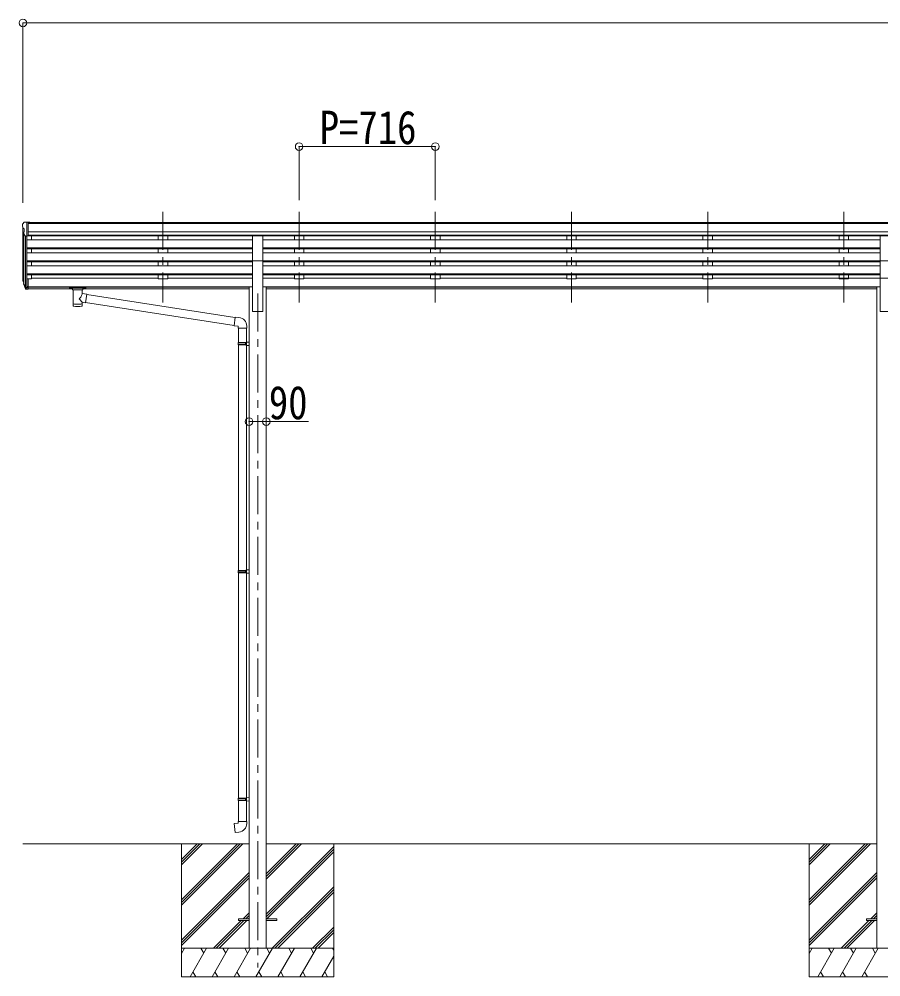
# Model space of a CAD drawing. Units: millimetres at full size, sheet at 1:40; some dimension numbers follow another scale. Extents: x -11243 to 11243, y -7760 to 7760.
# Drawn here: x 1804 to 6334, y -4839 to 198 of the extents above; entities that cross this region are included whole.
import ezdxf
from ezdxf.enums import TextEntityAlignment as Align

# ---------------------------------------------------------------- set-up
doc = ezdxf.new("R2010")
doc.units = ezdxf.units.MM
doc.header["$LTSCALE"] = 40
doc.header["$PDMODE"] = 32
doc.header["$PDSIZE"] = 40
doc.linetypes.add('CHAIN1', pattern=[8, 5, -1, 1, -1])
for name, color, linetype, lineweight in [('0-0_0', 7, 'Continuous', 9), ('0-1_本体', 5, 'CHAIN1', 9), ('0-3_ELV2', 4, 'Continuous', 9), ('0-6_OTH_LINE', 6, 'Continuous', 9), ('0-9_OUTLINE', 7, 'Continuous', 9)]:
    doc.layers.add(name, color=color, linetype=linetype, lineweight=lineweight)
doc.styles.add('ＭＳ ゴシック', font='')
doc.styles.get('ＭＳ ゴシック').set_extended_font_data('MS Gothic')

msp = doc.modelspace()

# ---------------------------------------------------------------- linework, layer by layer
at = {"layer": '0-0_0'}
for p, q in [((1824.23, -4138.73), (3013.03, -4138.73)), ((2658.23, -4138.73), (2658.23, -4838.73)), ((2658.23, -4432.9), (2952.41, -4138.73)), ((2658.23, -4447.05), (2966.55, -4138.73)), ((2658.23, -4461.19), (2980.69, -4138.73)), ((2658.23, -4249.06), (2768.56, -4138.73)), ((2658.23, -4234.92), (2754.42, -4138.73)), ((2658.23, -4220.77), (2740.28, -4138.73)), ((3103.43, -4324.36), (3289.06, -4138.73)), ((3103.43, -4310.22), (3274.92, -4138.73)), ((3103.43, -4296.07), (3260.78, -4138.73)), ((3103.43, -4138.73), (6313.03, -4138.73)), ((3103.43, -4508.2), (3458.23, -4153.41)), ((3103.43, -4522.35), (3458.23, -4167.55)), ((3458.23, -4138.73), (3458.23, -4838.73)), ((5958.23, -4138.73), (5958.23, -4838.73)), ((5958.23, -4432.9), (6252.41, -4138.73)), ((5958.23, -4447.05), (6266.55, -4138.73)), ((5958.23, -4461.19), (6280.69, -4138.73)), ((5958.23, -4249.06), (6068.56, -4138.73)), ((5958.23, -4234.92), (6054.42, -4138.73)), ((5958.23, -4220.77), (6040.28, -4138.73)), ((3105.69, -4534.23), (3458.23, -4181.69)), ((2658.23, -4645.04), (3013.03, -4290.24)), ((2658.23, -4659.18), (3013.03, -4304.38)), ((2658.23, -4673.32), (3013.03, -4318.52)), ((5958.23, -4645.04), (6313.03, -4290.24)), ((5958.23, -4659.18), (6313.03, -4304.38)), ((5958.23, -4673.32), (6313.03, -4318.52)), ((3135.04, -4688.73), (3458.23, -4365.54)), ((3149.18, -4688.73), (3458.23, -4379.68)), ((3163.32, -4688.73), (3458.23, -4393.82)), ((2981.17, -4534.23), (3013.03, -4502.37)), ((2995.31, -4534.23), (3013.03, -4516.51)), ((3009.45, -4534.23), (3013.03, -4530.65)), ((6281.17, -4534.23), (6313.03, -4502.37)), ((6295.31, -4534.23), (6313.03, -4516.51)), ((6309.45, -4534.23), (6313.03, -4530.65)), ((2826.67, -4688.73), (2972.17, -4543.23)), ((2840.81, -4688.73), (2986.31, -4543.23)), ((2854.95, -4688.73), (3000.45, -4543.23)), ((3347.17, -4688.73), (3458.23, -4577.67)), ((6126.67, -4688.73), (6272.17, -4543.23)), ((6140.81, -4688.73), (6286.31, -4543.23)), ((6154.95, -4688.73), (6300.45, -4543.23)), ((3361.31, -4688.73), (3458.23, -4591.81)), ((3375.45, -4688.73), (3458.23, -4605.95)), ((3458.23, -4688.73), (2658.23, -4688.73)), ((2658.23, -4716.23), (2674.11, -4688.73)), ((2702.97, -4838.73), (2789.58, -4688.73)), ((2774.58, -4714.71), (2759.58, -4688.73)), ((2818.45, -4838.73), (2905.05, -4688.73)), ((2890.05, -4714.71), (2875.04, -4688.73)), ((2933.91, -4838.73), (3020.52, -4688.73)), ((3005.52, -4714.71), (2990.52, -4688.73)), ((3049.39, -4838.73), (3135.99, -4688.73)), ((3120.99, -4714.71), (3105.99, -4688.73)), ((3164.86, -4838.73), (3251.46, -4688.73)), ((3236.46, -4714.71), (3221.46, -4688.73)), ((3280.33, -4838.73), (3366.93, -4688.73)), ((3336.93, -4688.73), (3351.93, -4714.71)), ((3395.8, -4838.73), (3458.23, -4730.59)), ((3452.4, -4688.73), (3458.23, -4698.83)), ((6758.23, -4688.73), (5958.23, -4688.73)), ((5958.23, -4716.23), (5974.11, -4688.73)), ((6002.97, -4838.73), (6089.58, -4688.73)), ((6074.58, -4714.71), (6059.58, -4688.73)), ((6118.45, -4838.73), (6205.05, -4688.73)), ((6190.05, -4714.71), (6175.04, -4688.73)), ((6233.91, -4838.73), (6320.52, -4688.73)), ((6305.52, -4714.71), (6290.52, -4688.73)), ((2717.97, -4812.75), (2732.97, -4838.73)), ((2833.44, -4812.75), (2848.44, -4838.73)), ((2948.91, -4812.75), (2963.91, -4838.73)), ((3064.38, -4812.75), (3079.38, -4838.73)), ((3179.85, -4812.75), (3194.85, -4838.73)), ((3295.32, -4812.75), (3310.32, -4838.73)), ((3410.79, -4812.75), (3425.79, -4838.73)), ((6017.97, -4812.75), (6032.97, -4838.73)), ((6133.44, -4812.75), (6148.44, -4838.73)), ((6248.91, -4812.75), (6263.91, -4838.73)), ((2658.23, -4838.73), (3458.23, -4838.73)), ((5958.23, -4838.73), (6758.23, -4838.73))]:
    msp.add_line(p, q, dxfattribs=at)
at = {"layer": '0-1_本体'}
for p, q in [((2560.23, -814.32), (2560.23, -1291.84)), ((2560.23, -814.32), (2560.23, -1291.84)), ((3276.23, -814.32), (3276.23, -1291.84)), ((3276.23, -814.32), (3276.23, -1291.84)), ((3992.23, -814.32), (3992.23, -1291.84)), ((3992.23, -814.32), (3992.23, -1291.84)), ((4708.23, -814.32), (4708.23, -1291.84)), ((4708.23, -814.32), (4708.23, -1291.84)), ((5424.23, -814.32), (5424.23, -1291.84)), ((5424.23, -814.32), (5424.23, -1291.84)), ((6140.23, -814.32), (6140.23, -1291.84)), ((6140.23, -814.32), (6140.23, -1291.84)), ((3058.23, -1245.16), (3058.23, -4788.73))]:
    msp.add_line(p, q, dxfattribs=at)
at = {"layer": '0-3_ELV2'}
for p, q in [((1822.23, -879.44), (1822.23, -880.07)), ((1824.23, -900.65), (1824.23, -1167.09)), ((1824.76, -901.25), (1830.08, -904.32)), ((1829.14, -870.64), (1825.07, -876.45)), ((1832.23, -870.07), (1829.9, -870.21)), ((1830.23, -904.58), (1830.23, -920.86)), ((1832.23, -870.07), (1850.73, -870.07)), ((1844.23, -943.06), (1844.23, -870.07)), ((1850.73, -870.07), (1860.73, -870.16)), ((1850.73, -942.06), (1850.73, -870.07)), ((7565.73, -871.67), (1850.73, -871.67)), ((7565.73, -876.89), (1850.73, -876.89)), ((1860.73, -871.67), (1860.73, -870.16)), ((1836.6, -941.24), (1827.6, -925.65)), ((1829.2, -928.42), (1829.2, -1193.8)), ((1838.23, -942.58), (1838.22, -1212.23)), ((1844.23, -943.06), (1839.02, -942.74)), ((1850.73, -942.06), (1844.23, -942.06)), ((1844.23, -943.06), (1844.23, -1167.45)), ((7565.73, -920.42), (1850.73, -920.42)), ((7565.73, -938.27), (1850.73, -938.27)), ((3030.73, -941.52), (1850.73, -941.52)), ((1869.23, -941.52), (1869.23, -961.97)), ((2535.23, -941.52), (2535.23, -961.97)), ((2585.23, -941.52), (2585.23, -961.97)), ((3030.73, -1072.5), (3030.73, -940.7)), ((3030.73, -940.7), (3085.73, -940.7)), ((3085.73, -1072.5), (3085.73, -940.7)), ((6330.73, -941.52), (3085.73, -941.52)), ((3251.23, -941.52), (3251.23, -961.97)), ((3301.23, -941.52), (3301.23, -961.97)), ((3967.23, -941.52), (3967.23, -961.97)), ((4017.23, -941.52), (4017.23, -961.97)), ((4683.23, -941.52), (4683.23, -961.97)), ((4733.23, -941.52), (4733.23, -961.97)), ((5399.23, -941.52), (5399.23, -961.97)), ((5449.23, -941.52), (5449.23, -961.97)), ((6115.23, -941.52), (6115.23, -961.97)), ((6165.23, -941.52), (6165.23, -961.97)), ((6330.73, -1072.5), (6330.73, -940.7)), ((6330.73, -940.7), (6385.73, -940.7)), ((1844.23, -961.97), (3030.73, -961.97)), ((1844.23, -1003.85), (3030.73, -1003.85)), ((1844.23, -1005.35), (3030.73, -1005.35)), ((6330.73, -961.97), (3085.73, -961.97)), ((6330.73, -1003.85), (3085.73, -1003.85)), ((6330.73, -1005.35), (3085.73, -1005.35)), ((1844.23, -1009.67), (3030.73, -1009.67)), ((1844.23, -1030.47), (3030.73, -1030.47)), ((1869.23, -1009.67), (1869.23, -1030.47)), ((2535.23, -1009.67), (2535.23, -1030.47)), ((2585.23, -1009.67), (2585.23, -1030.47)), ((6330.73, -1009.67), (3085.73, -1009.67)), ((6330.73, -1030.47), (3085.73, -1030.47)), ((3251.23, -1009.67), (3251.23, -1030.47)), ((3301.23, -1009.67), (3301.23, -1030.47)), ((3967.23, -1009.67), (3967.23, -1030.47)), ((4017.23, -1009.67), (4017.23, -1030.47)), ((4683.23, -1009.67), (4683.23, -1030.47)), ((4733.23, -1009.67), (4733.23, -1030.47)), ((5399.23, -1009.67), (5399.23, -1030.47)), ((5449.23, -1009.67), (5449.23, -1030.47)), ((6115.23, -1009.67), (6115.23, -1030.47)), ((6165.23, -1009.67), (6165.23, -1030.47)), ((1844.23, -1072.34), (3030.73, -1072.34)), ((1844.23, -1073.84), (3030.73, -1073.84)), ((1844.23, -1078.16), (3030.73, -1078.16)), ((1844.23, -1098.96), (3030.73, -1098.96)), ((1869.23, -1098.96), (1869.23, -1078.16)), ((2535.23, -1078.16), (2535.23, -1098.96)), ((2585.23, -1078.16), (2585.23, -1098.96)), ((3030.73, -1072.5), (3030.73, -1338.73)), ((3030.73, -1072.5), (3085.73, -1072.5)), ((6330.73, -1072.34), (3085.73, -1072.34)), ((3085.73, -1072.5), (3085.73, -1338.73)), ((6330.73, -1073.84), (3085.73, -1073.84)), ((6330.73, -1078.16), (3085.73, -1078.16)), ((6330.73, -1098.96), (3085.73, -1098.96)), ((3251.23, -1078.16), (3251.23, -1098.96)), ((3301.23, -1078.16), (3301.23, -1098.96)), ((3967.23, -1078.16), (3967.23, -1098.96)), ((4017.23, -1078.16), (4017.23, -1098.96)), ((4683.23, -1078.16), (4683.23, -1098.96)), ((4733.23, -1078.16), (4733.23, -1098.96)), ((5399.23, -1078.16), (5399.23, -1098.96)), ((5449.23, -1078.16), (5449.23, -1098.96)), ((6115.23, -1078.16), (6115.23, -1098.96)), ((6165.23, -1078.16), (6165.23, -1098.96)), ((6330.73, -1072.5), (6330.73, -1338.73)), ((6330.73, -1072.5), (6385.73, -1072.5)), ((1844.23, -1140.84), (3030.73, -1140.84)), ((1844.23, -1142.33), (3030.73, -1142.33)), ((1844.23, -1146.65), (3030.73, -1146.65)), ((1869.23, -1146.65), (1869.23, -1168.08)), ((2535.23, -1146.65), (2535.23, -1168.08)), ((2585.23, -1146.65), (2585.23, -1168.08)), ((6330.73, -1140.84), (3085.73, -1140.84)), ((6330.73, -1142.33), (3085.73, -1142.33)), ((6330.73, -1146.65), (3085.73, -1146.65)), ((3251.23, -1146.65), (3251.23, -1168.08)), ((3301.23, -1146.65), (3301.23, -1168.08)), ((3967.23, -1146.65), (3967.23, -1168.08)), ((4017.23, -1146.65), (4017.23, -1168.08)), ((4683.23, -1146.65), (4683.23, -1168.08)), ((4733.23, -1146.65), (4733.23, -1168.08)), ((5399.23, -1146.65), (5399.23, -1168.08)), ((5449.23, -1146.65), (5449.23, -1168.08)), ((6115.23, -1146.65), (6115.23, -1168.08)), ((6165.23, -1146.65), (6165.23, -1168.08)), ((1825.32, -1181.64), (1829.2, -1189.59)), ((1825.93, -1180.26), (1829.2, -1187.33)), ((1827.64, -1192.92), (1827.98, -1197.32)), ((1827.98, -1197.32), (1836.79, -1220.87)), ((1828.59, -1196.76), (1836.79, -1212.93)), ((1837.8, -1211.81), (1830.04, -1196.4)), ((1844.23, -1167.45), (1844.23, -1222.22)), ((1850.73, -1167.45), (1844.23, -1167.45)), ((1850.73, -1207.58), (1844.23, -1207.58)), ((1850.73, -1167.45), (1850.73, -1221.48)), ((1869.23, -1168.08), (1850.73, -1168.08)), ((1869.23, -1163.14), (2535.23, -1163.14)), ((2585.23, -1168.08), (2535.23, -1168.08)), ((2585.23, -1163.14), (3030.73, -1163.14)), ((3251.23, -1163.14), (3085.73, -1163.14)), ((3301.23, -1168.08), (3251.23, -1168.08)), ((3967.23, -1163.14), (3301.23, -1163.14)), ((4017.23, -1168.08), (3967.23, -1168.08)), ((4683.23, -1163.14), (4017.23, -1163.14)), ((4733.23, -1168.08), (4683.23, -1168.08)), ((5399.23, -1163.14), (4733.23, -1163.14)), ((5449.23, -1168.08), (5399.23, -1168.08)), ((6330.73, -1163.14), (5449.23, -1163.14)), ((6385.73, -1163.14), (6115.23, -1163.14)), ((6165.23, -1168.08), (6115.23, -1168.08)), ((6330.73, -1163.14), (6165.23, -1163.14)), ((1844.23, -1212.48), (1839.09, -1212.48)), ((1844.23, -1214.29), (1839.38, -1214.29)), ((1844.23, -1222.22), (1839.38, -1222.22)), ((1850.73, -1212.46), (1844.23, -1212.46)), ((1850.73, -1221.48), (1844.23, -1221.48)), ((1850.73, -1210.16), (3013.03, -1210.16)), ((1850.73, -1211.55), (3013.03, -1211.55)), ((2084.73, -1219.24), (1850.73, -1219.24)), ((3013.03, -1219.24), (2138.73, -1219.24)), ((3013.03, -1209.73), (3013.03, -4688.73)), ((3013.03, -1209.73), (3030.73, -1209.73)), ((3103.43, -1209.73), (3085.73, -1209.73)), ((3103.43, -1209.73), (3103.43, -4688.73)), ((6313.03, -1210.16), (3103.43, -1210.16)), ((6313.03, -1211.55), (3103.43, -1211.55)), ((6313.03, -1219.24), (3103.43, -1219.24)), ((6313.03, -1209.73), (6313.03, -4688.73)), ((6313.03, -1209.73), (6330.73, -1209.73)), ((3030.73, -1338.73), (3085.73, -1338.73)), ((6330.73, -1338.73), (6385.73, -1338.73)), ((2958.23, -4534.23), (2958.23, -4543.23)), ((2958.23, -4534.23), (3013.03, -4534.23)), ((2958.23, -4543.23), (3013.03, -4543.23)), ((3103.43, -4534.23), (3158.23, -4534.23)), ((3103.43, -4543.23), (3158.23, -4543.23)), ((3158.23, -4534.23), (3158.23, -4543.23)), ((6258.23, -4534.23), (6258.23, -4543.23)), ((6258.23, -4534.23), (6313.03, -4534.23)), ((6258.23, -4543.23), (6313.03, -4543.23))]:
    msp.add_line(p, q, dxfattribs=at)
for centre, radius, start, end in [((1825.23, -879.44), 3, 93, 180), ((2024.23, -880.07), 202, 180, 184.94904), ((1829.13, -896.88), 6.18, 185.7035, 224.99897), ((1829.96, -871.21), 1, 93.5, 145), ((1829.93, -904.58), 0.3, 0, 60), ((1830.2, -924.15), 3, 94.7167, 210), ((1829.93, -920.86), 0.3, 274.7167, 0), ((1839.2, -939.74), 3, 210, 266.5), ((1853.41, -1172.52), 29.53, 186.50806, 197.98144), ((1854.82, -1170.77), 30.41, 187.1552, 198.19734)]:
    msp.add_arc(centre, radius, start, end, dxfattribs=at)
for centre, major_axis, ratio, start_param, end_param in [((1912.88, -1172.96), (-89.06, 1.43), 0.57596, 6.1962358, 6.3678173), ((1912.09, -1166.28), (87.93, 4.42), 0.541684, 3.0659337, 3.2228513), ((1828.94, -1192.92), (1.3, 0), 0.90356, 1.3700892, 3.347195), ((1914.86, -1176.73), (-89.07, 0), 0.90356, 0.2056023, 0.2515348), ((1914.15, -1172.86), (-88.05, 0), 0.90356, 0.2662965, 0.3003836), ((1839.38, -1211.58), (-3, 0), 0.90356, 0.5235988, 1.5707963), ((1839.38, -1219.51), (3, 0), 0.90356, 3.6651914, 4.712389), ((1839.09, -1211.13), (-1.5, 0), 0.90356, 0.5235988, 1.5707963)]:
    msp.add_ellipse(centre, major_axis=major_axis, ratio=ratio, start_param=start_param, end_param=end_param, dxfattribs=at)
at = {"layer": '0-6_OTH_LINE'}
for p, q in [((1824.23, 178.33), (1824.23, -767.09)), ((1824.23, 178.33), (7592.23, 178.33)), ((3276.23, -471.67), (3276.23, -754.13)), ((3276.23, -471.67), (3992.23, -471.67)), ((3992.23, -471.67), (3992.23, -754.13)), ((3013.03, -1918.28), (3103.43, -1918.28))]:
    msp.add_line(p, q, dxfattribs=at)
at = {"layer": '0-6_OTH_LINE', "lineweight": 18}
msp.add_line((3103.43, -1918.28), (3325.38, -1918.28), dxfattribs=at)
at = {"layer": '0-6_OTH_LINE'}
for p in [(1824.23, 178.33), (3276.23, -471.67), (3992.23, -471.67), (3013.03, -1918.28), (3103.43, -1918.28)]:
    msp.add_point(p, dxfattribs=at)
at = {"layer": '0-9_OUTLINE'}
for p, q in [((2068.23, -1212.33), (2068.23, -1218.09)), ((2070.23, -1211.66), (2153.23, -1211.66)), ((2070.23, -1213.84), (2153.23, -1213.84)), ((2070.23, -1218.75), (2084.73, -1218.75)), ((2084.73, -1224.4), (2084.73, -1217.85)), ((2088.83, -1225.32), (2088.81, -1310.75)), ((2159.85, -1247.97), (2134.62, -1244.05)), ((2134.63, -1244.06), (2134.63, -1225.32)), ((2138.73, -1224.4), (2138.73, -1217.85)), ((2138.73, -1218.75), (2153.23, -1218.75)), ((2159.85, -1247.97), (2152.83, -1293.22)), ((2155.23, -1212.33), (2155.23, -1218.09)), ((2938.83, -1370.88), (2159.53, -1249.98)), ((2134.65, -1310.75), (2134.62, -1290.09)), ((2134.62, -1290.4), (2152.83, -1293.22)), ((2935.16, -1412.81), (2153.1, -1291.48)), ((2959.84, -1370.76), (2939, -1368.93)), ((2954.92, -1426.5), (3000.92, -1426.5)), ((2957.03, -1426.5), (2957.03, -1502.8)), ((2999.03, -1426.5), (2999.03, -1500.24)), ((3000.92, -1426.5), (3000.92, -1415.58)), ((2955.03, -1504.8), (2956.03, -1502.8)), ((2955.03, -1504.8), (2999.03, -1504.8)), ((2955.03, -1504.8), (2955.03, -1512.8)), ((2956.03, -1502.8), (2999.03, -1502.8)), ((2994.55, -1504.8), (2994.12, -1502.8)), ((2997.03, -1500.3), (3013.03, -1499.83)), ((2997.03, -1502.3), (2997.03, -1500.3)), ((2997.03, -1502.3), (2999.03, -1502.3)), ((3013.03, -1499.83), (3013.03, -1517.77)), ((2955.03, -1512.8), (2999.03, -1512.8)), ((2955.03, -1512.8), (2956.03, -1514.8)), ((2956.03, -1514.8), (2999.03, -1514.8)), ((2957.03, -1514.8), (2957.03, -2700.98)), ((2997.03, -1517.3), (2997.03, -1515.3)), ((2997.03, -1517.3), (3013.03, -1517.77)), ((2999.03, -1517.35), (2999.03, -2698.42)), ((2955.03, -2702.98), (2956.03, -2700.98)), ((2955.03, -2702.98), (2999.03, -2702.98)), ((2955.03, -2702.98), (2955.03, -2710.98)), ((2955.03, -2710.98), (2999.03, -2710.98)), ((2955.03, -2710.98), (2956.03, -2712.98)), ((2956.03, -2700.98), (2999.03, -2700.98)), ((2956.03, -2712.98), (2999.03, -2712.98)), ((2957.03, -2712.98), (2957.03, -3899.17)), ((2994.55, -2702.98), (2994.12, -2700.98)), ((2997.03, -2698.48), (3013.03, -2698.01)), ((2997.03, -2700.48), (2997.03, -2698.48)), ((2997.03, -2700.48), (2999.03, -2700.48)), ((2997.03, -2715.48), (2997.03, -2713.48)), ((2997.03, -2715.48), (3013.03, -2715.95)), ((2999.03, -2715.54), (2999.03, -3896.61)), ((3013.03, -2698.01), (3013.03, -2715.95)), ((2955.03, -3901.17), (2956.03, -3899.17)), ((2955.03, -3901.17), (2999.03, -3901.17)), ((2955.03, -3901.17), (2955.03, -3909.17)), ((2955.03, -3909.17), (2999.03, -3909.17)), ((2955.03, -3909.17), (2956.03, -3911.17)), ((2956.03, -3899.17), (2999.03, -3899.17)), ((2956.03, -3911.17), (2999.03, -3911.17)), ((2957.03, -3911.17), (2957.03, -4021.17)), ((2994.55, -3901.17), (2994.12, -3899.17)), ((2997.03, -3896.67), (3013.03, -3896.2)), ((2997.03, -3898.67), (2997.03, -3896.67)), ((2997.03, -3898.67), (2999.03, -3898.67)), ((2997.03, -3913.67), (2997.03, -3911.67)), ((2997.03, -3913.67), (3013.03, -3914.14)), ((2999.03, -3913.73), (2999.03, -4021.17)), ((3013.03, -3896.2), (3013.03, -3914.14)), ((2955.03, -4021.17), (3001.03, -4021.17)), ((2955.03, -4031.17), (2955.03, -4021.17)), ((3001.03, -4021.17), (3001.03, -4032.09))]:
    msp.add_line(p, q, dxfattribs=at)
for points in [[(2068.23, -1212.33), (2068.27, -1212.13), (2068.35, -1212), (2068.45, -1211.9), (2068.55, -1211.84), (2068.67, -1211.8), (2068.96, -1211.73), (2069.45, -1211.69), (2069.99, -1211.67), (2070.23, -1211.66)], [(2068.23, -1218.09), (2068.27, -1218.28), (2068.35, -1218.42), (2068.45, -1218.51), (2068.55, -1218.57), (2068.67, -1218.62), (2068.96, -1218.68), (2069.45, -1218.73), (2069.99, -1218.75), (2070.23, -1218.75)], [(2153.23, -1211.66), (2153.58, -1211.67), (2154.11, -1211.69), (2154.56, -1211.75), (2154.86, -1211.82), (2155.03, -1211.92), (2155.15, -1212.06), (2155.22, -1212.24), (2155.23, -1212.33)], [(2153.23, -1218.75), (2153.58, -1218.75), (2154.11, -1218.72), (2154.56, -1218.67), (2154.86, -1218.59), (2155.03, -1218.49), (2155.15, -1218.36), (2155.22, -1218.18), (2155.23, -1218.09)], [(2939, -1368.93), (2934.99, -1414.76), (2954.92, -1416.5), (2954.92, -1426.5)], [(2994.55, -1504.8), (2994.55, -1512.8), (2994.12, -1514.8)], [(2997.03, -1515.3), (2999.03, -1515.3), (2999.03, -1502.3)], [(2994.55, -2702.98), (2994.55, -2710.98), (2994.12, -2712.98)], [(2997.03, -2713.48), (2999.03, -2713.48), (2999.03, -2700.48)], [(2994.55, -3901.17), (2994.55, -3909.17), (2994.12, -3911.17)], [(2997.03, -3911.67), (2999.03, -3911.67), (2999.03, -3898.67)], [(2959.95, -4076.92), (2939.11, -4078.74), (2935.1, -4032.91), (2955.03, -4031.17)]]:
    msp.add_lwpolyline(points, dxfattribs=at)
for centre, start, end in [((2955.92, -1415.58), 0, 85), ((2956.03, -4032.09), 275, 0)]:
    msp.add_arc(centre, 45, start, end, dxfattribs=at)
for centre, major_axis, ratio, start_param, end_param in [((2070.23, -1214.06), (2, 0), 0.109601, 3.1415927, 4.712389), ((2111.73, -1224.31), (27.06, 0), 0.069685, 3.1415927, 6.2831853), ((2111.73, -1217.85), (27, 0), 0.070066, 6.2831853, 9.424778), ((2111.72, -1270.59), (-22.81, -26.62), 0.234429, 1.6855472, 3.1268519), ((2122.73, -1221.83), (16, 0), 0.361356, 6.2636979, 6.2831853), ((2153.23, -1214.06), (2, 0), 0.109601, 4.712389, 6.2831853), ((2111.73, -1298.31), (22.91, 0), 0.122865, 3.1415927, 6.2831853), ((2114.28, -1267.95), (20.32, -22.25), 0.045535, 0.0389954, 1.3075346), ((2111.73, -1310.75), (22.92, 0), 0.101955, 3.1415499, 6.2833984)]:
    msp.add_ellipse(centre, major_axis=major_axis, ratio=ratio, start_param=start_param, end_param=end_param, dxfattribs=at)

# ---------------------------------------------------------------- texts
at = {"layer": '0-6_OTH_LINE', "color": 7, "style": 'ＭＳ ゴシック', "width": 0.85}
for s, p in [('P=716', (3384.23, -511.67)), ('90', (3116.93, -1958.86))]:
    msp.add_text(s, height=176, dxfattribs=at).set_placement(p, align=Align.BOTTOM_LEFT)

doc.saveas('drawing.dxf')
